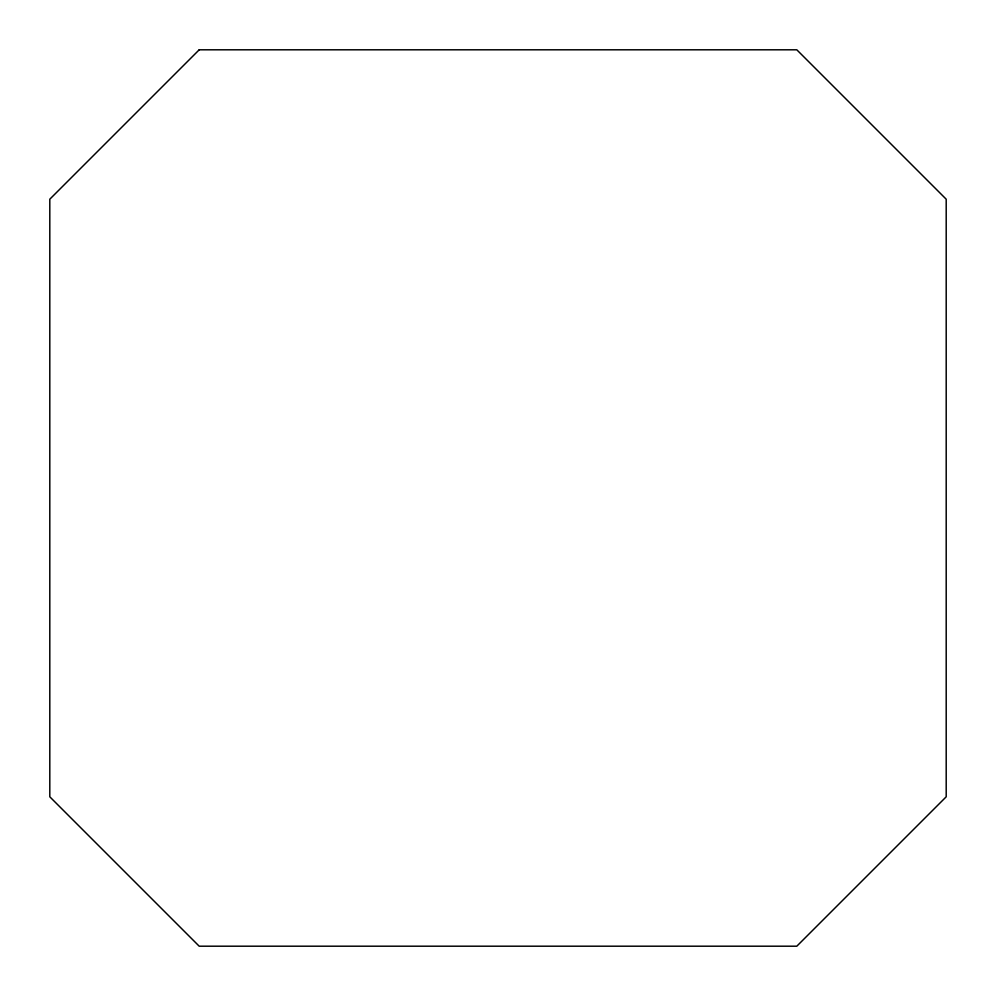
<?xml version="1.0" encoding="UTF-8"?>
<svg xmlns="http://www.w3.org/2000/svg" width="996" height="996" viewBox="0 0 996 996"><rect width="100%" height="100%" fill="white"/><g stroke="black" fill="none" stroke-linecap="round" stroke-linejoin="round"><path stroke-width="1.49" d="M199.2 49.8L49.8 199.2L49.8 796.8L199.2 946.2L796.8 946.2L946.2 796.8L946.2 199.2L796.8 49.8L199.2 49.8"/></g></svg>
